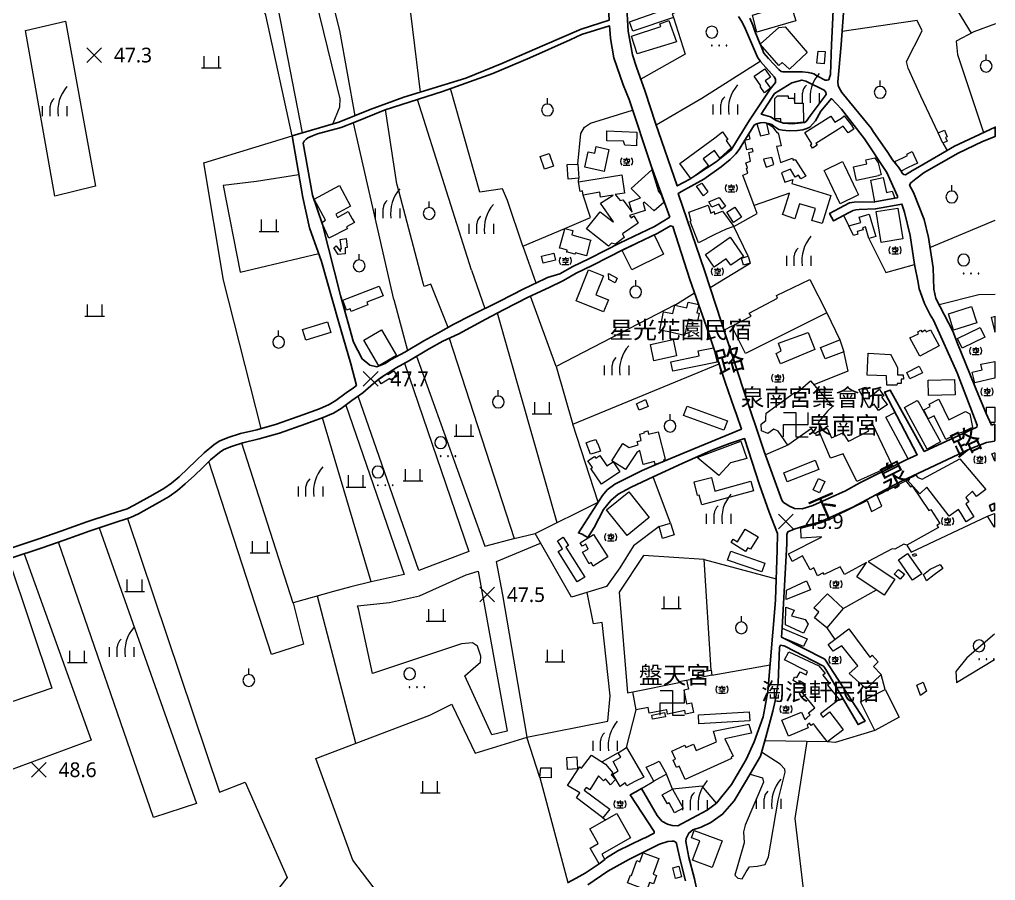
# Model space of a CAD drawing. Extents: x 219840 to 222438, y 2425093 to 2427865.
# Drawn here: x 221927.7 to 222424, y 2425467.9 to 2425905.9 of the extents above; entities that cross this region are included whole.
import ezdxf
from ezdxf.enums import TextEntityAlignment as Align

# ---------------------------------------------------------------- set-up
doc = ezdxf.new("R2010")
doc.units = 0
for name, color, linetype, lineweight in [('9310100', 7, 'Continuous', 20), ('9710500', 3, 'Continuous', 20), ('9720000', 3, 'Continuous', 20), ('9730200', 3, 'Continuous', 20), ('9730301', 3, 'Continuous', 20), ('9790103', 7, 'Continuous', 20), ('9970102', 7, 'Continuous', 20)]:
    doc.layers.add(name, color=color, linetype=linetype, lineweight=lineweight)
for name, color, linetype in [('9420001', 1, 'Continuous'), ('9420801', 7, 'Continuous'), ('9810200', 7, 'Continuous'), ('9940103', 7, 'Continuous'), ('9950404', 7, 'Continuous')]:
    doc.layers.add(name, color=color, linetype=linetype)
doc.layers.add('9790201', color=34, linetype='145', lineweight=20, true_color=0xa55200)
doc.styles.add('LMP', font='Microsoft JhengHei.ttf')
doc.linetypes.add('145', pattern='A,0,-7.5,[10,base.shx,S=1,R=0,X=0,Y=0]', length=7.5)

# ---------------------------------------------------------------- blocks, each defined once
blk = doc.blocks.new('97913')
at = {"linetype": 'Continuous'}
for points in [[(-10, 8.7, 0.333333), (-10, -6.3)], [(10, -6.3, 0.333333), (10, 8.7)]]:
    blk.add_lwpolyline(points, format="xyb", dxfattribs=at)
for points in [[(-5.3, 6.5), (-5.5, 5.4), (-6.1, 3.7)], [(-1.7, 5.9), (-2.2, 3.7), (-3.9, 1.8), (-6.1, 0.7)], [(-5.4, 5.9), (6.4, 5.9), (4.4, 4)], [(0, 8.7), (0, 6.2)], [(1.1, 5.9), (1.1, 2.6), (1.6, 1.5), (5.8, 1.5), (6.3, 2.1), (6, 3.3)], [(-6.9, -6.3), (6.9, -6.3)], [(-5.3, -1.5), (5.5, -1.5)], [(0, -1.5), (0, -6.3)]]:
    blk.add_lwpolyline(points, dxfattribs=at)
blk = doc.blocks.new('97200')
at = {"linetype": 'Continuous'}
for points in [[(6.25, 15, 0.214635), (1.75, 0)], [(-0.25, 9, 0.201941), (-2.25, 5)]]:
    blk.add_lwpolyline(points, format="xyb", dxfattribs=at)
for points in [[(-6.25, 5), (-6.25, 0)], [(-2.25, 0), (-2.25, 5)], [(6.25, 5), (6.25, 0)]]:
    blk.add_lwpolyline(points, dxfattribs=at)
blk = doc.blocks.new('97132')
at = {"linetype": 'Continuous'}
for points in [[(-3.2, 6.8, 1), (2.8, 6.8, 1)], [(-0.4, 0, 1), (0, 0, 1)], [(3.35, 0, 1), (3.75, 0, 1)], [(7.1, 0, 1), (7.5, 0, 1)]]:
    blk.add_lwpolyline(points, format="xyb", close=True, dxfattribs=at)
blk = doc.blocks.new('97331')
at = {"linetype": 'Continuous'}
blk.add_lwpolyline([(0, 3), (0, 6)], dxfattribs=at)
blk.add_lwpolyline([(-3, 0, 1), (3, 0, 1)], format="xyb", close=True, dxfattribs=at)
blk = doc.blocks.new('97320')
at = {"linetype": 'Continuous'}
for points in [[(-3.75, 0), (-3.75, 6)], [(3.75, 0), (3.75, 6)], [(-5, 0), (5, 0)]]:
    blk.add_lwpolyline(points, dxfattribs=at)
blk = doc.blocks.new('99712')
at = {"linetype": 'Continuous'}
for points in [[(-6.25, -6.25), (-6.25, 0), (6.25, 0), (6.25, 6.25)], [(-6.25, 6.25), (0, 6.25), (0, -6.25), (6.25, -6.25)]]:
    blk.add_lwpolyline(points, dxfattribs=at)
blk = doc.blocks.new('98120')
at = {"linetype": 'Continuous'}
for points in [[(-3.75, -3.75), (3.75, 3.75)], [(-3.75, 3.75), (3.75, -3.75)]]:
    blk.add_lwpolyline(points, dxfattribs=at)

msp = doc.modelspace()

# ---------------------------------------------------------------- linework, layer by layer
at = {"layer": '9310100', "flags": 128}
for points in [[(222258.03, 2425917.77), (222259.71, 2425913.28), (222263.12, 2425914.51), (222264.45, 2425910.63), (222259.62, 2425908.76), (222260.24, 2425906.95), (222239.69, 2425899.88), (222238.01, 2425904.75), (222253.82, 2425910.2), (222252.12, 2425915.69), (222258.03, 2425917.77)], [(222322.48, 2425905.18), (222302.67, 2425899.46), (222300.42, 2425908), (222319.82, 2425914.02), (222322.48, 2425905.18)], [(222261.78, 2425894.58), (222241.86, 2425888.38), (222238.93, 2425897.4), (222253.88, 2425902.24), (222253.33, 2425903.72), (222257.96, 2425905.36), (222261.78, 2425894.58)], [(222328.2, 2425889.16), (222319.26, 2425880.57), (222315.64, 2425884.05), (222313.79, 2425882.48), (222304.48, 2425893.19), (222304.43, 2425893.29), (222313.82, 2425901.78), (222317.07, 2425902.15), (222328.2, 2425889.16)], [(222337.46, 2425889.54), (222336.9, 2425883.39), (222333.22, 2425883.7), (222333.83, 2425889.73), (222337.46, 2425889.54)], [(222309.69, 2425870.87), (222306.56, 2425868.64), (222304.31, 2425871.82), (222304.78, 2425872.15), (222301.34, 2425876.98), (222306.72, 2425880.8), (222309.69, 2425876.58), (222307, 2425874.71), (222309.69, 2425870.87)], [(222318.66, 2425866.99), (222318.64, 2425865.79), (222321.74, 2425865.81), (222321.76, 2425863.25), (222326.28, 2425863.28), (222326.34, 2425853.64), (222321.85, 2425853.2), (222316.18, 2425853.16), (222314.84, 2425853.67), (222314.82, 2425855.41), (222311.76, 2425855.39), (222311.85, 2425865.64), (222313.22, 2425867.04), (222318.66, 2425866.99)], [(222347.15, 2425856.79), (222350.8, 2425852.17), (222352.04, 2425850.16), (222349.18, 2425848.26), (222346.64, 2425851.55), (222344.1, 2425849.86), (222332.76, 2425842.88), (222333.36, 2425841.91), (222330.93, 2425840.41), (222329.91, 2425842.07), (222330.69, 2425842.55), (222327.03, 2425848.4), (222340.36, 2425856.76), (222342.3, 2425853.68), (222345.69, 2425855.75), (222347.15, 2425856.79)], [(222310.42, 2425851.52), (222313.09, 2425848.21), (222313.6, 2425848.26), (222314.6, 2425843.8), (222315.05, 2425841.57), (222312.66, 2425841.24), (222314.71, 2425833.13), (222320.79, 2425835.38), (222321.23, 2425834.26), (222322.16, 2425834.71), (222327.53, 2425826.17), (222325.11, 2425824.76), (222323.88, 2425826.67), (222322.21, 2425825.67), (222319.86, 2425829.76), (222315.31, 2425827.92), (222316.92, 2425823.13), (222321.05, 2425824.51), (222320.51, 2425822.38), (222340.32, 2425816.33), (222335.87, 2425802.03), (222330.61, 2425803.59), (222332.54, 2425809.65), (222324.32, 2425812.05), (222322.01, 2425804.53), (222315.71, 2425806.62), (222316.39, 2425808.42), (222319.24, 2425817.58), (222301.25, 2425811.18), (222295.54, 2425826.69), (222298.19, 2425827.65), (222297.37, 2425830.16), (222298, 2425830.34), (222297.15, 2425832.97), (222299.44, 2425833.74), (222298.59, 2425838.29), (222300.75, 2425838.77), (222300.39, 2425840.24), (222297.54, 2425839.6), (222296.58, 2425844.47), (222296.62, 2425844.52), (222299.26, 2425845.13), (222298.54, 2425847.63), (222301.35, 2425852.13), (222302.12, 2425852.65), (222302.47, 2425852.78), (222302.67, 2425852.84), (222304.61, 2425846.67), (222308.91, 2425847.68), (222307.7, 2425852.92), (222308.08, 2425853), (222310.42, 2425851.52)], [(222241.7, 2425848.63), (222241.43, 2425841.64), (222235.62, 2425841.92), (222234.92, 2425843.91), (222226.38, 2425844.17), (222226.48, 2425849.19), (222241.7, 2425848.63)], [(222289.64, 2425840.58), (222283.82, 2425835.34), (222281.12, 2425839.24), (222275.4, 2425835.08), (222278.12, 2425831.38), (222271.67, 2425826.63), (222269.18, 2425825), (222263.57, 2425832.62), (222281.34, 2425845.69), (222285.17, 2425848.74), (222287.86, 2425844.89), (222287.15, 2425844.35), (222289.64, 2425840.58)], [(222399.49, 2425843.95), (222397.29, 2425842.98), (222394.83, 2425848.24), (222398.07, 2425849.65), (222399.52, 2425846.11), (222398.66, 2425845.8), (222399.49, 2425843.95)], [(222227.46, 2425839.79), (222225.01, 2425828.63), (222215.21, 2425830.78), (222216.91, 2425838.55), (222220.32, 2425837.8), (222221.06, 2425841.19), (222227.46, 2425839.79)], [(222199.22, 2425831.33), (222194.71, 2425829.79), (222192.54, 2425836.15), (222197.05, 2425837.69), (222199.22, 2425831.33)], [(222306.12, 2425834.85), (222307.43, 2425830.83), (222311.34, 2425832.12), (222310.31, 2425835.64), (222306.12, 2425834.85)], [(222379.32, 2425830.49), (222376.01, 2425828.64), (222374.72, 2425830.72), (222373.85, 2425831.8), (222372.84, 2425833.61), (222376.94, 2425835.56), (222379.37, 2425836.7), (222379.02, 2425837.44), (222381.63, 2425838.67), (222384.36, 2425832.86), (222381.83, 2425831.67), (222379.65, 2425830.64), (222379.32, 2425830.49)], [(222212.19, 2425825.09), (222206.79, 2425824.7), (222206.21, 2425832.18), (222211.62, 2425832.27), (222212.19, 2425825.09)], [(222353.73, 2425816.32), (222345.06, 2425812.15), (222337.91, 2425827.03), (222336.92, 2425829.09), (222346.22, 2425833.56), (222347.18, 2425831.55), (222353.17, 2425819.09), (222354.35, 2425816.62), (222353.73, 2425816.32)], [(222364.56, 2425826.32), (222353.29, 2425823.94), (222351.76, 2425830.94), (222358.64, 2425832.42), (222358.18, 2425834.5), (222362.63, 2425835.45), (222364.42, 2425832.9), (222365.85, 2425826.88), (222364.5, 2425826.59), (222364.56, 2425826.32)], [(222254.09, 2425816.63), (222255.34, 2425812.78), (222250.43, 2425808.63), (222245.63, 2425813.02), (222244.81, 2425812.41), (222245.89, 2425808.7), (222237.95, 2425806.12), (222238.75, 2425804.98), (222240.2, 2425806.08), (222242.28, 2425802.32), (222234.37, 2425796.93), (222235.24, 2425794.93), (222230.75, 2425791.66), (222228.86, 2425792.02), (222227.32, 2425790.52), (222216.12, 2425799.43), (222223.01, 2425808.08), (222229.54, 2425803.03), (222229.72, 2425803.03), (222223.23, 2425812.38), (222229.6, 2425816.49), (222223.18, 2425815.5), (222222.78, 2425818.02), (222214.3, 2425816.55), (222214.05, 2425818.72), (222212.81, 2425818.4), (222212, 2425823.28), (222234.04, 2425826.93), (222235.37, 2425817.5), (222230.57, 2425816.81), (222233.26, 2425813.79), (222234.5, 2425814.15), (222239.33, 2425807.8), (222237.78, 2425812.88), (222243.54, 2425815.18), (222238.85, 2425819.99), (222249.22, 2425829.43), (222252.7, 2425818.42), (222254.09, 2425816.63)], [(222088.55, 2425806.9), (222089.5, 2425805.17), (222094.92, 2425808.2), (222096.96, 2425804.51), (222098.1, 2425802.53), (222093.95, 2425800.34), (222094.47, 2425799.35), (222094.43, 2425799.34), (222085.04, 2425794.57), (222081.51, 2425802.65), (222083.32, 2425803.87), (222077.59, 2425814.45), (222090.37, 2425821.38), (222096.03, 2425810.95), (222088.55, 2425806.9)], [(222277.68, 2425818.26), (222275.48, 2425816.21), (222272.04, 2425821.14), (222274.76, 2425822.69), (222277.68, 2425818.26)], [(222367.01, 2425825.58), (222368.56, 2425817.92), (222371.57, 2425818.5), (222372.93, 2425814.95), (222362.72, 2425813.04), (222360.72, 2425824.16), (222367.01, 2425825.58)], [(222277.86, 2425811.38), (222279.24, 2425807.34), (222281.01, 2425808.2), (222281.1, 2425806.82), (222285.21, 2425808.41), (222291.01, 2425800.54), (222287.17, 2425799.18), (222281.34, 2425796.58), (222272.95, 2425792.19), (222268.85, 2425803.09), (222269.23, 2425803.27), (222268.03, 2425807.81), (222277.86, 2425811.38)], [(222283.56, 2425815.33), (222286.77, 2425810.92), (222284.9, 2425809.36), (222283.34, 2425811.92), (222279.73, 2425810.4), (222278.19, 2425813.17), (222283.56, 2425815.33)], [(222294.82, 2425805.3), (222290.74, 2425802.67), (222287.41, 2425807.83), (222291.49, 2425810.46), (222294.82, 2425805.3)], [(222361.55, 2425801.04), (222363.18, 2425795.48), (222360.8, 2425794.78), (222359.61, 2425794.44), (222357.88, 2425800.36), (222356.38, 2425799.93), (222356.68, 2425798.91), (222353.67, 2425798.03), (222354.07, 2425796.64), (222351.9, 2425796.01), (222349.47, 2425800.9), (222355.56, 2425802.68), (222354.78, 2425805.35), (222359.86, 2425806.83), (222361.55, 2425801.04)], [(222376.87, 2425794.23), (222365.96, 2425792.48), (222363.38, 2425808.14), (222374.34, 2425809.92), (222376.87, 2425794.23)], [(222218.01, 2425792.92), (222216.03, 2425785.65), (222210.41, 2425787.19), (222210.25, 2425786.63), (222210.21, 2425786.45), (222205.96, 2425787.61), (222205.99, 2425787.74), (222206.22, 2425788.59), (222203.6, 2425789.31), (222202.4, 2425789.64), (222204.35, 2425796.8), (222205.05, 2425799.38), (222205.11, 2425799.58), (222209.15, 2425798.48), (222208.55, 2425796.28), (222218.21, 2425793.65), (222218.01, 2425792.92)], [(222255.3, 2425786.54), (222239.04, 2425778.59), (222234.25, 2425788.39), (222250.51, 2425796.33), (222255.3, 2425786.54)], [(222093.31, 2425789.66), (222093.42, 2425786.63), (222089.85, 2425786.3), (222087.5, 2425789.69), (222088.82, 2425790.74), (222090.97, 2425787.8), (222090.92, 2425789.21), (222091.54, 2425789.29), (222090.72, 2425793.95), (222093.89, 2425794.39), (222094.43, 2425789.82), (222093.31, 2425789.66)], [(222295.89, 2425785.31), (222289.42, 2425780.83), (222287.1, 2425784.18), (222281.02, 2425779.95), (222276.55, 2425786.38), (222289.08, 2425795.07), (222289.12, 2425795.08), (222295.89, 2425785.31)], [(222200.35, 2425783.4), (222194.06, 2425781.92), (222193.22, 2425785.51), (222199.5, 2425786.99), (222200.35, 2425783.4)], [(222299.32, 2425781.96), (222295.95, 2425780.93), (222294.91, 2425784.44), (222298.21, 2425785.5), (222299.32, 2425781.96)], [(222227.17, 2425763.23), (222224.77, 2425757.21), (222210.85, 2425762.78), (222217.13, 2425778.48), (222224.77, 2425775.43), (222220.89, 2425765.74), (222227.17, 2425763.23)], [(222231.71, 2425774.37), (222230.6, 2425772), (222227.39, 2425773.66), (222227.26, 2425776.72), (222231.71, 2425774.37)], [(222338.25, 2425756.67), (222296.99, 2425736.04), (222289.93, 2425749.8), (222299.86, 2425754.91), (222298.76, 2425756.45), (222313.27, 2425764.06), (222312.66, 2425765.55), (222329.59, 2425773.56), (222338.25, 2425756.67)], [(222104.79, 2425760.81), (222096.4, 2425757.37), (222095.84, 2425758.73), (222093.96, 2425757.99), (222092.15, 2425763.05), (222110.71, 2425770.31), (222112.67, 2425765.32), (222104.29, 2425762.04), (222104.79, 2425760.81)], [(222273.15, 2425760.89), (222272.18, 2425756.72), (222273.42, 2425756.43), (222272.48, 2425752.37), (222267.86, 2425753.45), (222265.93, 2425745.1), (222257.86, 2425746.97), (222253.43, 2425747.81), (222255.22, 2425757.25), (222260.04, 2425756.34), (222261.03, 2425760.62), (222267.02, 2425759.23), (222267.69, 2425762.16), (222273.15, 2425760.89)], [(222414.55, 2425751.62), (222402.76, 2425747.85), (222400.13, 2425756.13), (222411.9, 2425759.85), (222414.55, 2425751.62)], [(222086.02, 2425746.61), (222073.41, 2425742.69), (222071.7, 2425748.16), (222084.31, 2425752.09), (222086.02, 2425746.61)], [(222423.77, 2425746.87), (222423.63, 2425747.49), (222421.96, 2425754.48), (222423.64, 2425754.88), (222423.78, 2425754.92), (222423.77, 2425746.87)], [(222119.43, 2425735.01), (222110.39, 2425729.72), (222102.76, 2425742.68), (222111.81, 2425748), (222119.43, 2425735.01)], [(222332.2, 2425738.07), (222314.69, 2425730.78), (222312.54, 2425736.04), (222315.12, 2425737.35), (222313.76, 2425741.15), (222328.87, 2425746.65), (222332.2, 2425738.07)], [(222391.04, 2425747.97), (222395.4, 2425739.85), (222385.51, 2425734.65), (222380.53, 2425743.98), (222384.9, 2425746.04), (222384.56, 2425746.99), (222386, 2425747.79), (222386.54, 2425746.97), (222388.31, 2425747.96), (222388.85, 2425747.04), (222391.04, 2425747.97)], [(222418.62, 2425744.26), (222407.07, 2425738.62), (222404.67, 2425743.55), (222416.19, 2425749.21), (222418.62, 2425744.26)], [(222261.91, 2425734.76), (222250.34, 2425732.26), (222248.54, 2425740.58), (222260.11, 2425743.07), (222261.91, 2425734.76)], [(222346.85, 2425736.9), (222337.45, 2425733.32), (222334.99, 2425739.01), (222344.89, 2425742.91), (222346.85, 2425736.9)], [(222282.47, 2425731.6), (222259.9, 2425727.04), (222258.93, 2425731.82), (222273.34, 2425734.72), (222272.82, 2425737.28), (222280.73, 2425738.94), (222282.47, 2425731.6)], [(222377.14, 2425725.05), (222377.29, 2425722.91), (222376, 2425722.98), (222376.14, 2425720.76), (222374.95, 2425720.78), (222373.98, 2425720.8), (222373.92, 2425719.86), (222368.87, 2425719.94), (222368.7, 2425724.67), (222358.79, 2425724.97), (222359.37, 2425736.09), (222370.69, 2425735.46), (222370.95, 2425734.98), (222374.18, 2425728.93), (222374.3, 2425725.17), (222375.21, 2425725.13), (222377.14, 2425725.05)], [(222423.73, 2425723.5), (222423.58, 2425723.47), (222413.47, 2425721.04), (222412.18, 2425726.43), (222417.19, 2425727.63), (222416.59, 2425730.49), (222423.74, 2425731.93), (222423.73, 2425723.5)], [(222118.05, 2425727.22), (222119.71, 2425724.49), (222116.54, 2425722.55), (222116.11, 2425723.26), (222111.59, 2425720.49), (222110.23, 2425722.72), (222114.67, 2425725.79), (222114.95, 2425725.33), (222118.05, 2425727.22)], [(222386.86, 2425726.18), (222380.55, 2425723.14), (222378.95, 2425726.38), (222385.25, 2425729.49), (222386.86, 2425726.18)], [(222329.89, 2425722.13), (222341.13, 2425709.04), (222338.67, 2425706.59), (222334.31, 2425701.5), (222333.88, 2425700.9), (222335.93, 2425697.51), (222332.22, 2425695.1), (222330.42, 2425697.85), (222318.52, 2425689.34), (222313.56, 2425696.44), (222311.4, 2425697.42), (222308.24, 2425695.22), (222305.08, 2425696.67), (222304.85, 2425700.08), (222307.32, 2425701.82), (222307.34, 2425703.18), (222307.36, 2425705.59), (222321.65, 2425716.05), (222322.34, 2425715.43), (222329.89, 2425722.13)], [(222403.47, 2425714.94), (222389.98, 2425714.61), (222389.8, 2425722.45), (222403.28, 2425722.77), (222403.47, 2425714.94)], [(222358.2, 2425718.3), (222360.29, 2425714.12), (222361.02, 2425714.68), (222365.01, 2425717.75), (222365.78, 2425716.65), (222367.28, 2425714.52), (222366.03, 2425713.76), (222368.92, 2425710.03), (222369.02, 2425709.91), (222364.58, 2425707.06), (222362.33, 2425710.12), (222359.58, 2425708.28), (222354.52, 2425717.61), (222357.95, 2425718.8), (222358.2, 2425718.3)], [(222247.38, 2425709.02), (222242.83, 2425707.17), (222241.5, 2425710.44), (222246.01, 2425712.66), (222247.38, 2425709.02)], [(222396.15, 2425691.1), (222389.38, 2425687.33), (222381.1, 2425702.19), (222378.58, 2425707.06), (222378.59, 2425707.07), (222377.79, 2425708.59), (222384.27, 2425712.08), (222385.2, 2425710.74), (222396.15, 2425691.1)], [(222395.16, 2425712.69), (222400.39, 2425702.22), (222408.83, 2425706.44), (222410.96, 2425705.23), (222412.6, 2425697.6), (222404.06, 2425694.86), (222398.8, 2425692.24), (222392.83, 2425704.19), (222389.84, 2425702.7), (222387.53, 2425707.32), (222390.9, 2425708.96), (222390.26, 2425710.25), (222395.16, 2425712.69)], [(222287.72, 2425701.81), (222285.98, 2425697.01), (222265.46, 2425704.36), (222267.2, 2425709.21), (222287.72, 2425701.81)], [(222423.7, 2425708.68), (222423.69, 2425700.81), (222423.55, 2425700.82), (222421.44, 2425700.86), (222419.49, 2425704.96), (222419.54, 2425708.75), (222423.56, 2425708.69), (222423.7, 2425708.68)], [(222384.24, 2425684.47), (222379.63, 2425682.36), (222368.36, 2425703.54), (222372.81, 2425705.91), (222384.24, 2425684.47)], [(222361.27, 2425700.32), (222371.47, 2425679.03), (222353.54, 2425670.86), (222346.64, 2425684.97), (222340.07, 2425682.73), (222334.39, 2425696.32), (222338.42, 2425698.03), (222340.57, 2425693.04), (222346.42, 2425695.58), (222349.3, 2425691.25), (222349.45, 2425691.32), (222359.64, 2425696.59), (222358.4, 2425698.77), (222361.27, 2425700.32)], [(222220.88, 2425692.28), (222221.58, 2425690.08), (222221.88, 2425690.18), (222223.19, 2425686.31), (222219.91, 2425685.25), (222218.12, 2425684.77), (222215.85, 2425690.5), (222217.94, 2425691.33), (222220.88, 2425692.28)], [(222247.27, 2425696.6), (222247.62, 2425694.9), (222252.52, 2425696.17), (222256.13, 2425682.17), (222255.28, 2425681.95), (222255.48, 2425681.21), (222252.68, 2425680.03), (222251.03, 2425679.6), (222250.69, 2425681.05), (222244.96, 2425679.56), (222243.12, 2425686.56), (222241.61, 2425685.69), (222235.97, 2425676.89), (222228.92, 2425681.42), (222234.56, 2425690.21), (222237.7, 2425688.2), (222242.33, 2425689.56), (222241.9, 2425691.22), (222243.94, 2425691.75), (222243.1, 2425694.93), (222245.55, 2425695.55), (222245.4, 2425696.06), (222247.27, 2425696.6)], [(222289.29, 2425680.4), (222283.33, 2425673.84), (222272.31, 2425683.03), (222294.63, 2425691.38), (222297.53, 2425682.63), (222289.29, 2425680.4)], [(222222.83, 2425684.07), (222226.34, 2425678.76), (222229.62, 2425680.93), (222233.04, 2425675.72), (222223.65, 2425669.49), (222218.29, 2425677.56), (222219.06, 2425678.07), (222216.75, 2425681.39), (222220.21, 2425683.65), (222220.81, 2425682.74), (222222.83, 2425684.07)], [(222405.91, 2425682.44), (222419.22, 2425666.78), (222414.4, 2425663.3), (222412.42, 2425665.88), (222409.04, 2425662.75), (222410.56, 2425660.52), (222409.05, 2425659.43), (222410.47, 2425657.01), (222413.05, 2425652.86), (222409.09, 2425650.4), (222406.51, 2425654.56), (222405.25, 2425656.68), (222400.55, 2425653.27), (222389.11, 2425667.97), (222385.53, 2425664.52), (222379.01, 2425671.86), (222383.55, 2425674.11), (222384.54, 2425672.93), (222386.73, 2425672.03), (222405.91, 2425682.44)], [(222423.65, 2425681.15), (222423.51, 2425681.54), (222422.16, 2425684.88), (222423.52, 2425685.43), (222423.66, 2425685.47), (222423.65, 2425681.15)], [(222334.16, 2425676.91), (222318.19, 2425670.62), (222316.33, 2425675.35), (222332.3, 2425681.64), (222334.16, 2425676.91)], [(222279.68, 2425672.91), (222281.4, 2425666), (222299.57, 2425671.08), (222300.94, 2425666.14), (222274.72, 2425658.93), (222273.34, 2425663.95), (222272.49, 2425663.73), (222270.75, 2425670.69), (222279.68, 2425672.91)], [(222337.28, 2425670.79), (222334.51, 2425665.11), (222331.33, 2425666.57), (222334.11, 2425672.4), (222337.28, 2425670.79)], [(222378.5, 2425671.13), (222380.8, 2425668.12), (222381.7, 2425668.62), (222390.09, 2425656.05), (222391.09, 2425656.65), (222395.68, 2425649.46), (222394.3, 2425648.47), (222395.01, 2425647.46), (222378.95, 2425638.48), (222377.45, 2425639.03), (222372.8, 2425636.5), (222371.46, 2425636.68), (222359.34, 2425630.16), (222372.87, 2425621.25), (222367.51, 2425613.11), (222353.58, 2425622.29), (222358.44, 2425629.67), (222347.19, 2425623.62), (222345.02, 2425627.43), (222336.97, 2425623.53), (222336.38, 2425624.36), (222333.53, 2425622.86), (222331.68, 2425627.01), (222329.74, 2425625.89), (222325.91, 2425633.08), (222320.61, 2425630.19), (222318.72, 2425633.99), (222335.62, 2425642.54), (222335.6, 2425642.76), (222325.27, 2425642.05), (222325, 2425647.1), (222335.79, 2425649.96), (222341.35, 2425652.36), (222342.89, 2425653.45), (222358.84, 2425661.22), (222360.97, 2425655.69), (222366.19, 2425658.24), (222363.91, 2425663.68), (222378.5, 2425671.13)], [(222248, 2425652.6), (222236.69, 2425643.46), (222226.22, 2425656.42), (222237.53, 2425665.56), (222248, 2425652.6)], [(222423.6, 2425647.6), (222423.45, 2425647.82), (222419.97, 2425653.24), (222423.47, 2425654.57), (222423.61, 2425654.62), (222423.6, 2425647.6)], [(222260.7, 2425643.68), (222254.73, 2425641.85), (222253.1, 2425647.95), (222258.75, 2425649.68), (222260.7, 2425643.68)], [(222215.15, 2425622.26), (222211.35, 2425619.87), (222201.73, 2425635.23), (222203.91, 2425636.59), (222201.24, 2425640.71), (222204.14, 2425642.58), (222206.86, 2425638.32), (222205.54, 2425637.48), (222215.15, 2425622.26)], [(222219.6, 2425643.9), (222226.95, 2425632.53), (222219.4, 2425627.85), (222218.41, 2425629.69), (222217.48, 2425629), (222214, 2425634.99), (222216.83, 2425636.53), (222215.69, 2425638.91), (222213.84, 2425638.02), (222212.83, 2425639.72), (222215.58, 2425641.31), (222219.6, 2425643.9)], [(222303.3, 2425642.66), (222299.45, 2425636.39), (222298.18, 2425637.18), (222296.98, 2425635.24), (222289.6, 2425639.79), (222290.7, 2425641.58), (222292.82, 2425640.26), (222296.75, 2425646.67), (222303.3, 2425642.66)], [(222306.75, 2425629.39), (222305.16, 2425624.84), (222287.84, 2425630.88), (222289.42, 2425635.42), (222306.75, 2425629.39)], [(222386.51, 2425623.87), (222381.82, 2425620.69), (222374.78, 2425631.06), (222379.28, 2425634.23), (222386.51, 2425623.87)], [(222383.82, 2425633.27), (222382.32, 2425632.69), (222381.88, 2425633.7), (222383.41, 2425634.32), (222383.82, 2425633.27)], [(222392.86, 2425623.46), (222388.88, 2425620.42), (222387.44, 2425623.58), (222390.77, 2425626.31), (222395.9, 2425628.71), (222397.29, 2425626.59), (222392.86, 2425623.46)], [(222377.7, 2425623.67), (222375.52, 2425621.15), (222372.48, 2425623.77), (222374.67, 2425626.18), (222377.7, 2425623.67)], [(222329.96, 2425615.75), (222317.61, 2425610.91), (222317.78, 2425615.59), (222328, 2425620.27), (222329.96, 2425615.75)], [(222346.65, 2425606.33), (222338.31, 2425596.47), (222332.06, 2425601.6), (222334.14, 2425604.44), (222331.66, 2425606.6), (222338.66, 2425613.73), (222346.65, 2425606.33)], [(222328.81, 2425598.28), (222326.48, 2425593.65), (222324.86, 2425594.38), (222317.23, 2425598), (222317.49, 2425606.95), (222321.59, 2425605.49), (222320.39, 2425602.5), (222327.23, 2425600.62), (222328.81, 2425598.28)], [(222328.3, 2425590.85), (222326.34, 2425587.02), (222315.15, 2425591.69), (222315.6, 2425596.22), (222328.3, 2425590.85)], [(222349.55, 2425595.92), (222360.17, 2425581.49), (222361.27, 2425582.59), (222364.39, 2425579.22), (222362, 2425576.68), (222365.83, 2425572.69), (222358.27, 2425565.37), (222349.62, 2425573.21), (222354.02, 2425577.16), (222345.96, 2425587.35), (222341.45, 2425584.51), (222339.04, 2425587.88), (222349.55, 2425595.92)], [(222337.49, 2425573.22), (222336.23, 2425572.34), (222339.69, 2425568.07), (222338.65, 2425567.23), (222344.51, 2425560), (222334.99, 2425552.71), (222336.29, 2425551.02), (222339.7, 2425553.63), (222340.23, 2425552.93), (222341.32, 2425551.51), (222344.21, 2425547.73), (222346.65, 2425544.55), (222345.63, 2425543.77), (222341.75, 2425540.8), (222338.56, 2425538.36), (222338.38, 2425538.59), (222334.23, 2425544.01), (222332.05, 2425546.87), (222331.8, 2425547.19), (222331.51, 2425547.56), (222330.39, 2425546.7), (222329.48, 2425547.89), (222328.22, 2425546.93), (222328.8, 2425545.54), (222318.82, 2425541.37), (222315.46, 2425549.42), (222325.43, 2425553.6), (222327.01, 2425549.81), (222328.05, 2425550.65), (222329.86, 2425552.12), (222328.97, 2425553.23), (222332.13, 2425555.79), (222325.25, 2425564.27), (222327.36, 2425565.98), (222326.1, 2425567.44), (222326.57, 2425568.05), (222324.48, 2425569.35), (222323.77, 2425568.19), (222321.16, 2425569.61), (222321.89, 2425571.54), (222323.04, 2425571.14), (222324.67, 2425574.1), (222327.75, 2425572.57), (222328.5, 2425574.14), (222316.73, 2425580.24), (222318.96, 2425584.3), (222334.14, 2425577.05), (222337.49, 2425573.22)], [(222279.77, 2425572.35), (222273.32, 2425571), (222272.87, 2425573.72), (222279.38, 2425574.88), (222279.77, 2425572.35)], [(222265.51, 2425564.7), (222266.89, 2425557.77), (222269.54, 2425558.3), (222270.52, 2425553.41), (222266.4, 2425552.59), (222266.05, 2425554.34), (222257.3, 2425552.59), (222256.88, 2425554.75), (222247.95, 2425552.96), (222247.35, 2425555.98), (222241.4, 2425554.78), (222239.58, 2425563.94), (222263.12, 2425568.64), (222263.03, 2425569.1), (222266.98, 2425569.89), (222267.92, 2425565.18), (222265.51, 2425564.7)], [(222388.95, 2425564.25), (222385.95, 2425562.06), (222384.04, 2425567.29), (222387.21, 2425568.79), (222388.95, 2425564.25)], [(222375.03, 2425550.98), (222362.67, 2425544.26), (222355.47, 2425558.81), (222367.95, 2425565.04), (222375.03, 2425550.98)], [(222256.17, 2425551.12), (222249.7, 2425549.9), (222249.32, 2425552.01), (222255.74, 2425553.32), (222256.17, 2425551.12)], [(222299.09, 2425549.13), (222273.27, 2425547.66), (222273.01, 2425552.25), (222298.82, 2425553.69), (222299.09, 2425549.13)], [(222286.42, 2425540.02), (222290.68, 2425531.12), (222289.59, 2425530.62), (222289.87, 2425530), (222266.29, 2425519.21), (222263.19, 2425526), (222261.84, 2425525.38), (222260.13, 2425529.13), (222261.28, 2425529.65), (222259.45, 2425533.75), (222266.07, 2425536.7), (222266.56, 2425535.55), (222270.41, 2425537.22), (222271.82, 2425533.96), (222282.11, 2425538.41), (222280.6, 2425543.81), (222298.61, 2425547.43), (222299.91, 2425542.9), (222297.46, 2425542.4), (222286.42, 2425540.02)], [(222240.61, 2425518.3), (222236.64, 2425516.03), (222235.79, 2425517.51), (222233.18, 2425515.79), (222229.51, 2425521.92), (222232.25, 2425523.71), (222229.59, 2425528.37), (222233.55, 2425530.64), (222232.25, 2425532.93), (222236.42, 2425535.53), (222245.14, 2425520.48), (222240.61, 2425518.3)], [(222211.49, 2425524.73), (222206.37, 2425524.44), (222206.04, 2425530.45), (222211.16, 2425530.74), (222211.49, 2425524.73)], [(222225.79, 2425527.14), (222229.51, 2425522.63), (222228.68, 2425521.69), (222230.82, 2425519.33), (222228.32, 2425516.63), (222225.79, 2425519.65), (222224.65, 2425518.55), (222222.16, 2425521.17), (222217.81, 2425514.03), (222215.82, 2425515.3), (222214.85, 2425513.88), (222227.95, 2425504.2), (222224.33, 2425499.83), (222210.92, 2425509.97), (222212.65, 2425512.47), (222206.39, 2425516.31), (222212.7, 2425525.65), (222213.51, 2425525.1), (222218.66, 2425531.71), (222225.79, 2425527.14)], [(222256.67, 2425521.97), (222250.28, 2425518.46), (222246.42, 2425525.49), (222250.33, 2425527.22), (222253.01, 2425528.69), (222256.67, 2425521.97)], [(222198.12, 2425525.21), (222198.16, 2425520.11), (222192.28, 2425520.28), (222192.92, 2425525.27), (222198.12, 2425525.21)], [(222259.72, 2425514.41), (222265.16, 2425504.73), (222260.8, 2425502.29), (222258.04, 2425507.36), (222257.22, 2425506.89), (222254.61, 2425511.54), (222259.72, 2425514.41)], [(222225.35, 2425478.66), (222222.44, 2425476.36), (222217.87, 2425484.42), (222221.94, 2425486.73), (222217.7, 2425494.2), (222231.45, 2425502), (222238.48, 2425489.6), (222223.85, 2425481.29), (222225.35, 2425478.66)], [(222285.03, 2425488.11), (222280.04, 2425474.53), (222270, 2425478.21), (222273.65, 2425488.12), (222269.48, 2425489.66), (222270.85, 2425493.37), (222285.03, 2425488.11)], [(222252.85, 2425479.06), (222249.89, 2425471.1), (222251.65, 2425470.45), (222250.05, 2425466.17), (222248.13, 2425466.9), (222246.68, 2425463.01), (222236.91, 2425466.66), (222238.38, 2425470.63), (222238.9, 2425470.44), (222241.7, 2425478.01), (222243.19, 2425477.45), (222244.87, 2425482.01), (222252.85, 2425479.06)], [(222264.42, 2425469.79), (222261.34, 2425469), (222259.92, 2425474.4), (222263.01, 2425475.2), (222264.42, 2425469.79)]]:
    msp.add_lwpolyline(points, close=True, dxfattribs=at)
at = {"layer": '9420001', "flags": 128}
for points in [[(222299.08, 2425906.49), (222300.63, 2425902.99), (222301.66, 2425899.97), (222304.43, 2425893.29), (222304.48, 2425893.19), (222306.32, 2425888.74), (222308.66, 2425886.07), (222313.89, 2425880.37), (222315.03, 2425879.36), (222315.94, 2425879.26), (222316.71, 2425879.21), (222325.86, 2425879.26), (222328.79, 2425878.93), (222330.45, 2425878.63), (222331.71, 2425878.18), (222333.53, 2425877.04), (222337.36, 2425875.02), (222338.43, 2425874.99), (222339.26, 2425875.23), (222339.72, 2425876.4), (222340.09, 2425877.84), (222340.58, 2425893.08), (222340.93, 2425899.69), (222342.13, 2425925.23)], [(221921.84, 2425636.5), (221937.64, 2425641.69), (221948.74, 2425645.56), (221961.99, 2425650.38), (221973.8, 2425654.31), (221982.45, 2425657.02), (221986.07, 2425658.79), (221995.52, 2425664.03), (222001.12, 2425667.29), (222005.01, 2425670.09), (222008.84, 2425673.32), (222013.4, 2425677.41), (222017.44, 2425681.32), (222021.65, 2425685.53), (222026.53, 2425689.48), (222029.31, 2425691.37), (222033.78, 2425693.23), (222040.05, 2425695.28), (222048.37, 2425697.2), (222058.39, 2425700.08), (222071.78, 2425704.78), (222080.3, 2425707.88), (222085.2, 2425709.95), (222088.64, 2425712.04), (222093.82, 2425715.94), (222097.49, 2425718.52), (222099.07, 2425719.78), (222096.29, 2425730.73), (222090.03, 2425752.28), (222081.38, 2425782.76), (222075.15, 2425799.88), (222071.79, 2425815.39), (222066.46, 2425846.72), (222090.11, 2425853.59), (222106.12, 2425860.16), (222123.16, 2425866.34), (222154.7, 2425875.98), (222172.95, 2425883.51), (222194.87, 2425892.95), (222213.34, 2425901.02), (222213.34, 2425901.02), (222227.57, 2425905.46), (222227.1, 2425914.87)], [(222236.32, 2425914.46), (222237.33, 2425899.92), (222239.41, 2425887.9), (222241.42, 2425881.69), (222245.97, 2425869.17), (222251.22, 2425853.11), (222262.24, 2425821.25), (222268.65, 2425824.65), (222269.18, 2425825), (222271.67, 2425826.63), (222282.08, 2425833.45), (222289.59, 2425839.55), (222298.89, 2425854.72), (222309.46, 2425870.42), (222312.15, 2425873.75), (222312.25, 2425874.11), (222312.15, 2425875.57), (222311.46, 2425876.71), (222304.57, 2425884.58), (222302.94, 2425886.63), (222297.89, 2425898.61), (222297, 2425900.94), (222295.25, 2425904.52), (222293.35, 2425907.45)], [(222346.81, 2425909.27), (222345.59, 2425893.22), (222345.57, 2425892.97), (222343.9, 2425874.2), (222344.11, 2425872.34), (222344.63, 2425871.17), (222345.96, 2425868.67), (222360.78, 2425850.55), (222361.92, 2425848.94), (222369.26, 2425838.23), (222371.74, 2425834.45), (222373.85, 2425831.8), (222374.72, 2425830.72), (222376.01, 2425828.64), (222376.73, 2425827.48), (222377.48, 2425826.99), (222378.29, 2425826.92), (222381.8, 2425829.13), (222385.68, 2425831.25), (222403.28, 2425841.43), (222415.89, 2425847.34), (222416.32, 2425847.51), (222423.8, 2425851.17), (222423.95, 2425851.24), (222423.94, 2425846.41), (222423.8, 2425846.35), (222417.45, 2425843.76), (222405.09, 2425837.96), (222387.83, 2425827.98), (222383.47, 2425824.74), (222381.06, 2425822.79), (222380.34, 2425821.56), (222380.33, 2425821.54), (222382.27, 2425817.88), (222387.77, 2425804.17), (222389.92, 2425794.92), (222392.4, 2425779.49), (222392.67, 2425768.65), (222393.79, 2425763.94), (222402.31, 2425747.37), (222404.65, 2425741), (222415.39, 2425714.84), (222419.25, 2425705.43), (222422.02, 2425699.57), (222423.38, 2425699.95), (222423.54, 2425699.98), (222423.69, 2425700), (222423.67, 2425691.49), (222423.53, 2425691.46), (222419.48, 2425690.72), (222411.21, 2425687.52), (222378.81, 2425672.22), (222375.29, 2425670.48), (222351.49, 2425657.77), (222334.52, 2425650.14), (222327.09, 2425648.35), (222324.95, 2425647.56), (222321.69, 2425646.54), (222318.5, 2425645.28), (222317.98, 2425643.87), (222317.86, 2425639.37), (222315.51, 2425596.41), (222315.15, 2425591.69), (222337.28, 2425580.48), (222357.72, 2425549.04), (222355.95, 2425548.13), (222354.18, 2425547.23), (222337.85, 2425575.2), (222336.69, 2425576.7), (222336.33, 2425577.11), (222316.91, 2425587.14), (222316.48, 2425587.22), (222314.64, 2425587.58), (222314.24, 2425586.65), (222313.46, 2425568.51), (222312.03, 2425559.34), (222310.75, 2425553.98), (222307.25, 2425540.79), (222304.51, 2425531.22), (222296.98, 2425518.02), (222291.21, 2425508.39), (222285.29, 2425501.62), (222279.23, 2425497.4), (222274.29, 2425495), (222270.18, 2425493.62), (222268.1, 2425492.07), (222266.67, 2425489.34), (222266.59, 2425487.77), (222268.17, 2425479.55), (222270.98, 2425468.79), (222277.31, 2425438.53)], [(222206.32, 2425466.77), (222210.73, 2425469.06), (222215.31, 2425471.61), (222221.56, 2425475.66), (222222.44, 2425476.36), (222225.35, 2425478.66), (222226.23, 2425479.36), (222231.98, 2425482.98), (222244.58, 2425489.06), (222244.87, 2425489.21), (222245.91, 2425489.69), (222250.5, 2425492.07), (222250.46, 2425492.79), (222238.33, 2425511.42), (222241.21, 2425513.07), (222244.09, 2425514.71), (222252, 2425500.93), (222254.31, 2425498.16), (222257.24, 2425496.59), (222259.63, 2425495.92), (222262.59, 2425495.76), (222269.86, 2425499.55), (222277.5, 2425503.72), (222282.23, 2425507.27), (222289.79, 2425516.77), (222297.24, 2425529.47), (222301.34, 2425538.49), (222305.82, 2425551.22), (222308.3, 2425564), (222311.97, 2425608.27), (222312.1, 2425610.87), (222313.02, 2425636.02), (222313.12, 2425644.5), (222308.9, 2425655.2), (222304.08, 2425669.22), (222296.43, 2425692.73), (222288.76, 2425690.24), (222279.54, 2425686.58), (222264.7, 2425680.1), (222250.02, 2425673.21), (222238.79, 2425668), (222232.09, 2425664.44), (222228.47, 2425661.16), (222224.64, 2425656.65), (222219.9, 2425647.5), (222216.67, 2425642.3), (222215.25, 2425643.19), (222213.84, 2425644.06), (222211.92, 2425644.75), (222224.19, 2425663.73), (222226.64, 2425666.68), (222230.51, 2425669.56), (222244.36, 2425676.54), (222252.68, 2425680.03), (222255.48, 2425681.21), (222265.65, 2425685.49), (222294.85, 2425697.54), (222292.27, 2425704.98), (222291.15, 2425708.2), (222286.6, 2425721.34), (222278.31, 2425746.23), (222268.69, 2425773.65), (222259.89, 2425800.66), (222258.74, 2425800.89), (222252.39, 2425797.25), (222234.5, 2425788.79), (222227.63, 2425785.23), (222218.99, 2425780.76), (222210.85, 2425776.9), (222204.32, 2425773.18), (222197.05, 2425769.63), (222186.32, 2425764.59), (222173.81, 2425758.17), (222164.87, 2425753.42), (222151.09, 2425746.06), (222143.08, 2425742.23), (222135.72, 2425738.22), (222126.02, 2425732.39), (222119.25, 2425728.74), (222111.23, 2425723.6), (222107.7, 2425720.64), (222102.4, 2425716.04), (222096.67, 2425712.02), (222091.37, 2425708.02), (222087.41, 2425705.62), (222082.07, 2425703.36), (222073.41, 2425700.21), (222059.87, 2425695.46), (222049.59, 2425692.5), (222041.36, 2425690.6), (222035.47, 2425688.68), (222031.63, 2425687.08), (222029.43, 2425685.58), (222024.9, 2425681.92), (222020.85, 2425677.86), (222016.71, 2425673.86), (222012.02, 2425669.65), (222007.99, 2425666.26), (222003.77, 2425663.21), (221997.92, 2425659.81), (221988.31, 2425654.49), (221984.25, 2425652.51), (221975.29, 2425649.7), (221963.58, 2425645.8), (221950.37, 2425640.99), (221939.2, 2425637.09), (221923.26, 2425631.87)], [(222266.42, 2425467.72), (222263.62, 2425478.44), (222261.88, 2425486.75), (222261.62, 2425487.3), (222260.53, 2425487.92), (222259.44, 2425487.94), (222257.49, 2425487.67), (222253.17, 2425486.47), (222237.59, 2425478.6), (222226.84, 2425472.58), (222216.66, 2425465.71)]]:
    msp.add_lwpolyline(points, dxfattribs=at)
for points in [[(222258.4, 2425805.33), (222249.12, 2425830.91), (222237.7, 2425865.16), (222234.72, 2425872.59), (222229.97, 2425886.35), (222228.33, 2425896.19), (222228.12, 2425898.72), (222227.8, 2425902.62), (222213.59, 2425898.3), (222207.68, 2425895.48), (222187.18, 2425886.31), (222168.46, 2425878.44), (222142.88, 2425869.22), (222113.68, 2425859.98), (222098.32, 2425853.6), (222091.31, 2425850.96), (222079.2, 2425847.69), (222076.74, 2425846.76), (222074.29, 2425845.67), (222073.44, 2425845.01), (222072.41, 2425844), (222071.97, 2425842.98), (222076.71, 2425816.55), (222081.86, 2425801.65), (222090.94, 2425765.52), (222097.63, 2425741.66), (222102.04, 2425733.2), (222105.9, 2425730.04), (222109.5, 2425729.26), (222113.69, 2425730.94), (222116.79, 2425732.92), (222123.62, 2425736.61), (222133.31, 2425742.43), (222140.87, 2425746.55), (222148.65, 2425750.85), (222157.21, 2425755.27), (222171.57, 2425762.47), (222184.18, 2425768.94), (222194.95, 2425774), (222196.18, 2425774.61), (222202.56, 2425776.52), (222209.1, 2425780.25), (222217.31, 2425784.14), (222225.89, 2425788.58), (222232.83, 2425792.18), (222250.59, 2425800.58), (222258.4, 2425805.33)], [(222327.57, 2425874.5), (222325.57, 2425875.05), (222320.46, 2425873.69), (222311.73, 2425868.18), (222304.97, 2425857.74), (222309.71, 2425856.38), (222312.57, 2425854.52), (222314.84, 2425853.67), (222316.18, 2425853.16), (222316.3, 2425853.11), (222320.66, 2425852.75), (222326.86, 2425853.54), (222327.75, 2425853.98), (222329.82, 2425856.92), (222337.88, 2425867.74), (222337.79, 2425868.91), (222336.96, 2425869.92), (222327.57, 2425874.5)], [(222332.5, 2425854.38), (222329.61, 2425851.16), (222328.12, 2425850.39), (222326.04, 2425849.75), (222323.34, 2425849.41), (222319.19, 2425849.29), (222315.8, 2425849.61), (222313.85, 2425849.99), (222312.83, 2425850.66), (222311.37, 2425851.59), (222310.23, 2425852.38), (222308.42, 2425853.01), (222306.42, 2425853.45), (222304.33, 2425853.28), (222302.67, 2425852.84), (222302.47, 2425852.78), (222302.12, 2425852.65), (222301.35, 2425852.13), (222298.54, 2425847.63), (222296.62, 2425844.52), (222296.58, 2425844.47), (222293.68, 2425839.8), (222291.98, 2425837.55), (222289.04, 2425834.63), (222284.51, 2425830.89), (222275.75, 2425824.69), (222264.41, 2425818.46), (222262.73, 2425817.44), (222276.29, 2425777.7), (222295.96, 2425717.47), (222306.46, 2425686.07), (222315.41, 2425661.39), (222316.2, 2425660.24), (222319.32, 2425658.26), (222321.92, 2425657.21), (222325.82, 2425656.89), (222331.16, 2425658.7), (222347.72, 2425666.15), (222354.98, 2425670.12), (222378.59, 2425681.86), (222384.24, 2425684.47), (222367.66, 2425716.32), (222370.52, 2425717.41), (222387.83, 2425686.14), (222414.55, 2425698.43), (222414.76, 2425699.51), (222404.57, 2425726.19), (222392.52, 2425752.89), (222390.87, 2425755.59), (222387.98, 2425761.35), (222385.3, 2425768.84), (222384.67, 2425772.17), (222382.92, 2425781.18), (222380.71, 2425795.93), (222377.78, 2425807.95), (222376.45, 2425811.96), (222363.04, 2425809.52), (222354.75, 2425809.3), (222353.03, 2425809.05), (222351.65, 2425808.64), (222349.63, 2425807.68), (222341.75, 2425803.38), (222340.72, 2425805.29), (222339.68, 2425807.2), (222349.79, 2425812.63), (222352.2, 2425813), (222356.39, 2425813.2), (222362.53, 2425813), (222362.72, 2425813.04), (222372.93, 2425814.95), (222374.17, 2425815.18), (222374.27, 2425815.96), (222368.71, 2425828.03), (222357.44, 2425845.09), (222345.69, 2425860.19), (222340.63, 2425865.66), (222335.16, 2425859.25), (222332.5, 2425854.38)], [(222423.61, 2425656.34), (222422.08, 2425655.7), (222421.5, 2425657.17), (222420.92, 2425658.64), (222423.62, 2425659.8), (222423.61, 2425656.34)]]:
    msp.add_lwpolyline(points, close=True, dxfattribs=at)
at = {"layer": '9790201', "flags": 128}
for points in [[(222131.67, 2425868.94), (222124.85, 2425924.55), (222122.79, 2425941.87), (222118.95, 2425982), (222119.17, 2426021.57), (222070.59, 2426025.24), (222011.12, 2426034.58), (222008.89, 2426030.45), (222012.39, 2425989.54), (222015.73, 2425985.92), (222018.12, 2425978.33), (222018.55, 2425970.75), (222019.91, 2425962.92), (222021.47, 2425959.9), (222031.35, 2425936.58), (222034.16, 2425934.93), (222040.1, 2425935.28), (222075.56, 2425946.93), (222078.82, 2425947.1), (222090.51, 2425900.29), (222098.21, 2425856.91)], [(222387.53, 2425991.78), (222377.51, 2425983.44), (222381.81, 2425974.07), (222385.36, 2425957.06), (222401.65, 2425961.52), (222403.05, 2425960.26), (222396.56, 2425939.69), (222396.06, 2425933.44), (222397.34, 2425922.66), (222411.68, 2425898.94)], [(222087.08, 2425852.71), (222090.54, 2425861.45), (222090.79, 2425865.57), (222078.29, 2425916.93), (222074.46, 2425919.79), (222071.75, 2425921.97), (222070.15, 2425928.82), (222056.58, 2425924.97), (222071.44, 2425848.16)], [(222066.46, 2425846.72), (222053.03, 2425908.14), (222046.88, 2425922.03), (222044.77, 2425922.45), (222011.75, 2425916.24), (221999.25, 2425915.63), (221998.46, 2425919.71)], [(222260.24, 2425906.95), (222266.32, 2425888.25)], [(222394.83, 2425848.24), (222386.07, 2425866.81), (222379.61, 2425881.19), (222378.71, 2425884.59), (222386.71, 2425900.08), (222384.25, 2425905.35), (222346.09, 2425899.83)], [(222424.04, 2425903.62), (222413.05, 2425899.66), (222404.05, 2425894.91), (222404.76, 2425888.13), (222418.02, 2425848.34)], [(222266.32, 2425888.25), (222243.65, 2425875.57)], [(222274.71, 2425865.91), (222304.43, 2425884.75)], [(222183.71, 2425790.64), (222175.92, 2425813.72), (222173.35, 2425819.77), (222161.88, 2425818.07), (222146.97, 2425870.69)], [(222251.53, 2425852.21), (222274.71, 2425865.91)], [(222157.61, 2425778.38), (222130.2, 2425865.21)], [(222133.51, 2425770.07), (222133.05, 2425771.79), (222120.78, 2425818.12), (222119.54, 2425822.2), (222113.87, 2425860.04)], [(222211.62, 2425832.27), (222213.2, 2425847.85), (222215.05, 2425851.05), (222218.06, 2425853.09), (222239.52, 2425859.69)], [(222118.03, 2425763.36), (222097.56, 2425853.31)], [(222050.54, 2425697.82), (222031.45, 2425773.3), (222021.38, 2425832.88), (222066.46, 2425846.72)], [(222397.29, 2425842.98), (222399.51, 2425839.25)], [(222069.83, 2425826.91), (222048.29, 2425823.51), (222031.22, 2425821.41), (222039.89, 2425777.29), (222079.87, 2425786.9)], [(222212, 2425823.28), (222212.19, 2425825.09)], [(222183.71, 2425790.64), (222205.11, 2425799.58), (222218.11, 2425805.11), (222214.3, 2425816.55)], [(222298.21, 2425785.5), (222291.01, 2425800.54), (222302.84, 2425807.14), (222301.25, 2425811.18)], [(222349.47, 2425800.9), (222346.91, 2425806.2)], [(222390.73, 2425789.89), (222423.87, 2425803.84)], [(222359.61, 2425794.44), (222368.2, 2425777.13), (222382.92, 2425781.18)], [(222183.71, 2425790.64), (222190.37, 2425771.85)], [(222278.97, 2425769.47), (222299.32, 2425781.96)], [(222157.61, 2425778.38), (222164.28, 2425758.81)], [(222145.71, 2425749.22), (222136.97, 2425771.31), (222133.51, 2425770.07)], [(222261.03, 2425760.62), (222271.06, 2425766.88)], [(222118.03, 2425763.36), (222118.03, 2425763.36), (222125.07, 2425737.48)], [(222200.64, 2425729.35), (222187.61, 2425765.2)], [(222423.8, 2425765.93), (222415.56, 2425765.8), (222395.44, 2425760.72)], [(222201.13, 2425649.9), (222170.8, 2425756.57)], [(222261.09, 2425760.66), (222200.64, 2425729.35)], [(222338.25, 2425756.67), (222344.89, 2425742.91)], [(222290.01, 2425749.84), (222286.03, 2425747.86)], [(222146.17, 2425743.71), (222179.36, 2425641.92)], [(222346.82, 2425736.99), (222349.01, 2425727.01)], [(222129.59, 2425734.54), (222164.43, 2425638)], [(222123.49, 2425731.03), (222156.22, 2425635.23), (222130.86, 2425625.66), (222099.94, 2425714.31)], [(222200.64, 2425729.35), (222209.12, 2425699.88)], [(222209.06, 2425700.04), (222283.5, 2425730.65)], [(222349.01, 2425727.01), (222331.73, 2425719.99)], [(222093.68, 2425709.76), (222123.38, 2425623.55)], [(222106.64, 2425619.76), (222081.74, 2425703.24)], [(222221.98, 2425660.32), (222209.06, 2425700.04)], [(222066.84, 2425609.06), (222040.86, 2425690.44)], [(222318.44, 2425689.3), (222307.04, 2425684.46)], [(222106.64, 2425619.76), (222096.25, 2425617.21), (222087.42, 2425614.85), (222066.83, 2425609.1), (222072.19, 2425588.17), (222055.92, 2425582.83), (222024.06, 2425681.08)], [(222258.75, 2425649.68), (222250.02, 2425673.21)], [(222253.1, 2425647.95), (222239.99, 2425638.08), (222232.98, 2425626.94), (222226.19, 2425617.51), (222208.42, 2425612.04), (222190.01, 2425644.34), (222221.98, 2425660.32)], [(221982.67, 2425652.01), (222029.51, 2425512.86), (222042.48, 2425517.93), (222063.79, 2425469.46), (222059.96, 2425464.52), (222064.4, 2425448.91), (222049.61, 2425442.53), (222065.13, 2425400.01)], [(222378.95, 2425638.48), (222381.13, 2425635), (222419.97, 2425653.24)], [(221968.23, 2425647.35), (222017.67, 2425507.11), (221995.95, 2425499.93), (221947.6, 2425640.02)], [(222179.36, 2425641.92), (222190.01, 2425644.34)], [(222132.71, 2425431.72), (222097.16, 2425478.23), (222078.36, 2425530.02), (222136.42, 2425552.01), (222147.24, 2425557.47), (222147.55, 2425557.62), (222147.96, 2425556.79), (222159.46, 2425532.62), (222185.9, 2425540.79), (222173.47, 2425613.2), (222170.32, 2425630.11), (222192.75, 2425639.54)], [(222164.43, 2425638), (222179.71, 2425642)], [(221930.17, 2425634.13), (221964.1, 2425539.33), (221913.66, 2425520.62), (221923.05, 2425438.14), (221894.68, 2425435.13), (221903.59, 2425363.55), (221871.45, 2425359.18), (221882.32, 2425291.29), (221908.59, 2425295.48), (221898.48, 2425362.86)], [(222275.91, 2425631.13), (222245.05, 2425633.19), (222232.65, 2425614.52), (222236.85, 2425563.42)], [(221922.16, 2425631.55), (221944.25, 2425565.74), (221851.75, 2425534.16), (221831.13, 2425604.39)], [(222275.91, 2425631.13), (222312.48, 2425621.3)], [(222279.38, 2425574.88), (222275.91, 2425631.13)], [(222099.56, 2425607.59), (222115.87, 2425609.34), (222131.22, 2425612.69), (222154.89, 2425623.35), (222161.02, 2425625.19), (222169.97, 2425575.61), (222175.74, 2425543.85), (222167.93, 2425542), (222154.24, 2425572.05)], [(222123.38, 2425623.55), (222106.64, 2425619.76)], [(222098.74, 2425537.74), (222079.24, 2425612.56)], [(222228.11, 2425561.76), (222224.03, 2425599.22), (222219.62, 2425598.43), (222216.38, 2425614.49)], [(222346.65, 2425606.33), (222363.58, 2425615.7)], [(222154.24, 2425572.05), (222158.5, 2425575.82), (222162.18, 2425578.95), (222162.27, 2425582.03), (222160.7, 2425587.07), (222158.1, 2425588.87), (222152.47, 2425588.23), (222107.29, 2425573.12), (222100.08, 2425606.11), (222099.56, 2425607.59)], [(222338.31, 2425596.47), (222342.37, 2425590.42)], [(222423.5, 2425593.19), (222409.47, 2425581.1), (222403.92, 2425574.25), (222404.16, 2425568.71), (222423.48, 2425580.26)], [(222279.77, 2425572.35), (222309.43, 2425577.58)], [(222367.95, 2425565.04), (222365.83, 2425572.69)], [(222266.98, 2425569.89), (222273.32, 2425571)], [(222236.85, 2425563.42), (222239.58, 2425563.94)], [(222192.28, 2425520.27), (222185.69, 2425540.75), (222226.9, 2425548.95), (222228.11, 2425561.76)], [(222236.42, 2425535.53), (222241.4, 2425554.78)], [(222362.67, 2425544.26), (222342.49, 2425538.1), (222338.56, 2425538.36), (222306.75, 2425539.03)], [(222328.12, 2425538.58), (222322.06, 2425499.42), (222327.29, 2425455.02), (222320.34, 2425452.46), (222335.81, 2425413.14), (222339.95, 2425375.71), (222349.58, 2425367), (222360.85, 2425355.14), (222370.07, 2425345.72), (222374.03, 2425341.16), (222378.28, 2425332.63), (222410.52, 2425355.1)], [(222232.25, 2425532.93), (222223.98, 2425528.3)], [(222299.23, 2425521.96), (222305.62, 2425520.16), (222306, 2425517.99), (222296.7, 2425496), (222295.94, 2425492.67), (222296.21, 2425487), (222292.95, 2425475.95), (222291.53, 2425470.62), (222293.05, 2425469.14), (222295.22, 2425468.72), (222297.26, 2425472.24), (222298.94, 2425474.79), (222302.83, 2425475.24), (222306.9, 2425476.13), (222308.69, 2425479.97), (222313.57, 2425508.75), (222317.15, 2425522.99), (222316.85, 2425524.61), (222314.56, 2425527.1), (222305.08, 2425533.2)], [(222192.28, 2425520.28), (222206.5, 2425466.86)], [(222244.09, 2425514.71), (222250.28, 2425518.46)], [(222282.23, 2425507.27), (222274.85, 2425515.89), (222259.72, 2425514.41), (222256.67, 2425521.97)], [(222224.33, 2425499.83), (222225.65, 2425498.71)]]:
    msp.add_lwpolyline(points, dxfattribs=at)
msp.add_lwpolyline([(221930.81, 2425900.22), (221951.18, 2425904.94), (221966.33, 2425821.02), (221945.71, 2425816.05)], close=True, dxfattribs=at)

# ---------------------------------------------------------------- block references
at = {"layer": '9710500'}
for p in [(222280, 2425892.66), (222408.07, 2425776.69), (222142.09, 2425683.79), (222110.19, 2425668.93), (222415.9, 2425580.46), (222126.3, 2425566.22)]:
    msp.add_blockref('97132', p, dxfattribs=at)
at = {"layer": '9720000'}
for p in [(222328.13, 2425863.42), (221945.57, 2425856.74), (222286.61, 2425857.58), (222114.87, 2425804.78), (222162.49, 2425796.85), (222323.94, 2425780.61), (222231.28, 2425724.91), (222075.66, 2425663.29), (222283.24, 2425649.41), (221979.64, 2425581.68), (222225.49, 2425533.95), (222271.18, 2425503.73), (222308.61, 2425504.37)]:
    msp.add_blockref('97200', p, dxfattribs=at)
at = {"layer": '9730200'}
for p in [(222025.33, 2425881.23), (222054.61, 2425798.06), (221966, 2425754.93), (222193.51, 2425705.22), (222153.7, 2425693.86), (222127.81, 2425671.13), (222098.78, 2425668.05), (222050.01, 2425634.54), (221986.28, 2425614.97), (222259.28, 2425606.34), (222139.56, 2425599.87), (221957.1, 2425578.76), (222200.06, 2425579.16), (222136.62, 2425512.42)]:
    msp.add_blockref('97320', p, dxfattribs=at)
at = {"layer": '9730301'}
for p in [(222419.29, 2425882.14), (222365.39, 2425868.86), (222196.21, 2425859.84), (222401.84, 2425815.59), (222136.04, 2425807.21), (222100.47, 2425780.58), (222241.08, 2425767.28), (222059.51, 2425741.73), (222171.18, 2425711.3), (222258.56, 2425699.04), (222294.81, 2425596.42), (222044.32, 2425569.67)]:
    msp.add_blockref('97331', p, dxfattribs=at)
at = {"layer": '9790103', "xscale": 0.25, "yscale": 0.25, "zscale": 0.25}
for p in [(222236.45, 2425833.3), (222289.7, 2425819.82), (222373, 2425788.18), (222205.32, 2425782.88), (222282.63, 2425777.46), (222413.99, 2425736.98), (222313.32, 2425723.21), (222419.77, 2425716.26), (222416.09, 2425681.79), (222399.67, 2425650.35), (222228.39, 2425642.18), (222342.88, 2425618.33), (222342.48, 2425579.84), (222284.95, 2425564.83), (222317.48, 2425554.74), (222233.11, 2425506.5)]:
    msp.add_blockref('97913', p, dxfattribs=at)
at = {"layer": '9810200'}
for p in [(221965.74, 2425887.79, 47.25), (222106.32, 2425723.08, 47.66), (222317.39, 2425650.53, 45.85), (222165.57, 2425613.34, 47.52), (221937.57, 2425524.25, 48.64)]:
    msp.add_blockref('98120', p, dxfattribs=at)
at = {"layer": '9970102'}
for p in [(222322.49, 2425699.79), (222259.72, 2425558.28)]:
    msp.add_blockref('99712', p, dxfattribs=at)

# ---------------------------------------------------------------- texts
at = {"layer": '9420801', "style": 'LMP'}
for s, rotation, p in [('路', 15.2296, (222288.91, 2425732.62)), ('路', 25.3153, (222409.11, 2425691.06)), ('泉', 26.748, (222372.19, 2425674.17)), ('下', 23.3553, (222337.32, 2425657.37))]:
    msp.add_text(s, height=11, rotation=rotation, dxfattribs=at).set_placement(p, align=Align.MIDDLE_CENTER)
at = {"layer": '9810200', "style": 'LMP'}
for s, p in [('47.3', (221975.74, 2425887.79, 47.25)), ('47.7', (222116.32, 2425723.08, 47.66)), ('45.9', (222327.39, 2425650.53, 45.85)), ('47.5', (222175.57, 2425613.34, 47.52)), ('48.6', (221947.57, 2425524.25, 48.64))]:
    msp.add_text(s, height=7.5, dxfattribs=at).set_placement(p, align=Align.MIDDLE_LEFT)
at = {"layer": '9940103', "style": 'LMP'}
msp.add_text('泉南宮集會所', height=8.85, dxfattribs=at).set_placement((222330.73, 2425713.81), align=Align.MIDDLE)
at = {"layer": '9950404', "style": 'LMP'}
for s, p in [('星光花園民宿', (222263.95, 2425748.18)), ('淘浪軒民宿', (222335.08, 2425564.18))]:
    msp.add_text(s, height=8.85, dxfattribs=at).set_placement(p, align=Align.MIDDLE)
at = {"layer": '9970102', "style": 'LMP'}
for s, p in [('泉南宮', (222346.65, 2425699.67)), ('盤天宮', (222260.82, 2425572.61))]:
    msp.add_text(s, height=8.85, dxfattribs=at).set_placement(p, align=Align.MIDDLE)

doc.saveas('drawing.dxf')
